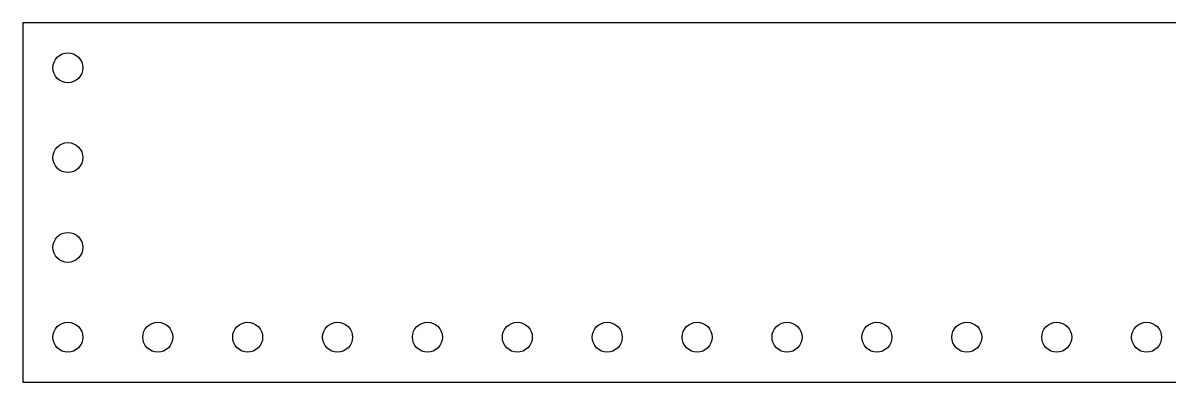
# Model space of a CAD drawing. Header units: metres. Extents: x -181 to 181, y -59 to 114.
# Drawn here: x -181 to -59.5, y 76.2 to 114.3 of the extents above; entities that cross this region are included whole.
import ezdxf

# ---------------------------------------------------------------- set-up
doc = ezdxf.new("R2010")
doc.units = ezdxf.units.M

msp = doc.modelspace()

# ---------------------------------------------------------------- linework, layer by layer
for p, q in [((180.975, 114.3), (-180.975, 114.3)), ((-180.975, 114.3), (-180.975, 76.2)), ((-177.532, 110.419), (-177.335, 110.66)), ((-177.335, 110.66), (-177.094, 110.857)), ((-177.094, 110.857), (-176.82, 111.004)), ((-176.82, 111.004), (-176.522, 111.094)), ((-176.522, 111.094), (-176.212, 111.125)), ((-176.212, 111.125), (-175.903, 111.094)), ((-175.903, 111.094), (-175.605, 111.004)), ((-175.605, 111.004), (-175.331, 110.857)), ((-175.331, 110.857), (-175.09, 110.66)), ((-175.09, 110.66), (-174.893, 110.419)), ((-177.8, 109.537), (-177.769, 109.847)), ((-177.769, 109.228), (-177.8, 109.537)), ((-177.769, 109.847), (-177.679, 110.145)), ((-177.679, 110.145), (-177.532, 110.419)), ((-174.893, 110.419), (-174.746, 110.145)), ((-174.746, 110.145), (-174.656, 109.847)), ((-174.656, 109.847), (-174.625, 109.537)), ((-174.625, 109.537), (-174.656, 109.228)), ((-177.679, 108.93), (-177.769, 109.228)), ((-177.532, 108.656), (-177.679, 108.93)), ((-177.335, 108.415), (-177.532, 108.656)), ((-177.094, 108.218), (-177.335, 108.415)), ((-176.82, 108.071), (-177.094, 108.218)), ((-175.331, 108.218), (-175.605, 108.071)), ((-175.09, 108.415), (-175.331, 108.218)), ((-174.893, 108.656), (-175.09, 108.415)), ((-174.746, 108.93), (-174.893, 108.656)), ((-174.656, 109.228), (-174.746, 108.93)), ((-176.522, 107.98), (-176.82, 108.071)), ((-176.212, 107.95), (-176.522, 107.98)), ((-175.903, 107.98), (-176.212, 107.95)), ((-175.605, 108.071), (-175.903, 107.98)), ((-177.679, 100.62), (-177.532, 100.894)), ((-177.532, 100.894), (-177.335, 101.135)), ((-177.335, 101.135), (-177.094, 101.332)), ((-177.094, 101.332), (-176.82, 101.479)), ((-176.82, 101.479), (-176.522, 101.569)), ((-176.522, 101.569), (-176.212, 101.6)), ((-176.212, 101.6), (-175.903, 101.569)), ((-175.903, 101.569), (-175.605, 101.479)), ((-175.605, 101.479), (-175.331, 101.332)), ((-175.331, 101.332), (-175.09, 101.135)), ((-175.09, 101.135), (-174.893, 100.894)), ((-174.893, 100.894), (-174.746, 100.62)), ((-177.8, 100.012), (-177.769, 100.322)), ((-177.769, 99.7028), (-177.8, 100.012)), ((-177.769, 100.322), (-177.679, 100.62)), ((-177.679, 99.405), (-177.769, 99.7028)), ((-174.746, 100.62), (-174.656, 100.322)), ((-174.656, 99.7028), (-174.746, 99.405)), ((-174.656, 100.322), (-174.625, 100.012)), ((-174.625, 100.012), (-174.656, 99.7028)), ((-177.532, 99.1305), (-177.679, 99.405)), ((-177.335, 98.89), (-177.532, 99.1305)), ((-177.094, 98.6925), (-177.335, 98.89)), ((-176.82, 98.5458), (-177.094, 98.6925)), ((-176.522, 98.4555), (-176.82, 98.5458)), ((-176.212, 98.425), (-176.522, 98.4555)), ((-175.903, 98.4555), (-176.212, 98.425)), ((-175.605, 98.5458), (-175.903, 98.4555)), ((-175.331, 98.6925), (-175.605, 98.5458)), ((-175.09, 98.89), (-175.331, 98.6925)), ((-174.893, 99.1305), (-175.09, 98.89)), ((-174.746, 99.405), (-174.893, 99.1305)), ((-177.769, 90.7972), (-177.679, 91.095)), ((-177.679, 91.095), (-177.532, 91.3695)), ((-177.532, 91.3695), (-177.335, 91.61)), ((-177.335, 91.61), (-177.094, 91.8074)), ((-177.094, 91.8074), (-176.82, 91.9541)), ((-176.82, 91.9541), (-176.522, 92.0445)), ((-176.522, 92.0445), (-176.212, 92.075)), ((-176.212, 92.075), (-175.903, 92.0445)), ((-175.903, 92.0445), (-175.605, 91.9541)), ((-175.605, 91.9541), (-175.331, 91.8074)), ((-175.331, 91.8074), (-175.09, 91.61)), ((-175.09, 91.61), (-174.893, 91.3695)), ((-174.893, 91.3695), (-174.746, 91.095)), ((-174.746, 91.095), (-174.656, 90.7972)), ((-177.8, 90.4875), (-177.769, 90.7972)), ((-177.769, 90.1778), (-177.8, 90.4875)), ((-177.679, 89.88), (-177.769, 90.1778)), ((-177.532, 89.6055), (-177.679, 89.88)), ((-174.746, 89.88), (-174.893, 89.6055)), ((-174.656, 90.1778), (-174.746, 89.88)), ((-174.656, 90.7972), (-174.625, 90.4875)), ((-174.625, 90.4875), (-174.656, 90.1778)), ((-177.335, 89.365), (-177.532, 89.6055)), ((-177.094, 89.1675), (-177.335, 89.365)), ((-176.82, 89.0208), (-177.094, 89.1675)), ((-176.522, 88.9305), (-176.82, 89.0208)), ((-176.212, 88.9), (-176.522, 88.9305)), ((-175.903, 88.9305), (-176.212, 88.9)), ((-175.605, 89.0208), (-175.903, 88.9305)), ((-175.331, 89.1675), (-175.605, 89.0208)), ((-175.09, 89.365), (-175.331, 89.1675)), ((-174.893, 89.6055), (-175.09, 89.365)), ((-177.769, 81.2722), (-177.679, 81.57)), ((-177.679, 81.57), (-177.532, 81.8445)), ((-177.532, 81.8445), (-177.335, 82.085)), ((-177.335, 82.085), (-177.094, 82.2824)), ((-177.094, 82.2824), (-176.82, 82.4291)), ((-176.82, 82.4291), (-176.522, 82.5195)), ((-176.522, 82.5195), (-176.212, 82.55)), ((-176.212, 82.55), (-175.903, 82.5195)), ((-175.903, 82.5195), (-175.605, 82.4291)), ((-175.605, 82.4291), (-175.331, 82.2824)), ((-175.331, 82.2824), (-175.09, 82.085)), ((-175.09, 82.085), (-174.893, 81.8445)), ((-174.893, 81.8445), (-174.746, 81.57)), ((-174.746, 81.57), (-174.656, 81.2722)), ((-168.244, 81.2722), (-168.154, 81.57)), ((-168.154, 81.57), (-168.007, 81.8445)), ((-168.007, 81.8445), (-167.81, 82.085)), ((-167.81, 82.085), (-167.569, 82.2824)), ((-167.569, 82.2824), (-167.295, 82.4291)), ((-167.295, 82.4291), (-166.997, 82.5195)), ((-166.997, 82.5195), (-166.688, 82.55)), ((-166.688, 82.55), (-166.378, 82.5195)), ((-166.378, 82.5195), (-166.08, 82.4291)), ((-166.08, 82.4291), (-165.806, 82.2824)), ((-165.806, 82.2824), (-165.565, 82.085)), ((-165.565, 82.085), (-165.368, 81.8445)), ((-165.368, 81.8445), (-165.221, 81.57)), ((-165.221, 81.57), (-165.131, 81.2722)), ((-158.719, 81.2722), (-158.629, 81.57)), ((-158.629, 81.57), (-158.482, 81.8445)), ((-158.482, 81.8445), (-158.285, 82.085)), ((-158.285, 82.085), (-158.044, 82.2824)), ((-158.044, 82.2824), (-157.77, 82.4291)), ((-157.77, 82.4291), (-157.472, 82.5195)), ((-157.472, 82.5195), (-157.163, 82.55)), ((-157.163, 82.55), (-156.853, 82.5195)), ((-156.853, 82.5195), (-156.555, 82.4291)), ((-156.555, 82.4291), (-156.281, 82.2824)), ((-156.281, 82.2824), (-156.04, 82.085)), ((-156.04, 82.085), (-155.843, 81.8445)), ((-155.843, 81.8445), (-155.696, 81.57)), ((-155.696, 81.57), (-155.605, 81.2722)), ((-149.195, 81.2722), (-149.104, 81.57)), ((-149.104, 81.57), (-148.957, 81.8445)), ((-148.957, 81.8445), (-148.76, 82.085)), ((-148.76, 82.085), (-148.519, 82.2824)), ((-148.519, 82.2824), (-148.245, 82.4291)), ((-148.245, 82.4291), (-147.947, 82.5195)), ((-147.947, 82.5195), (-147.637, 82.55)), ((-147.637, 82.55), (-147.328, 82.5195)), ((-147.328, 82.5195), (-147.03, 82.4291)), ((-147.03, 82.4291), (-146.756, 82.2824)), ((-146.756, 82.2824), (-146.515, 82.085)), ((-146.515, 82.085), (-146.318, 81.8445)), ((-146.318, 81.8445), (-146.171, 81.57)), ((-146.171, 81.57), (-146.081, 81.2722)), ((-139.669, 81.2722), (-139.579, 81.57)), ((-139.579, 81.57), (-139.432, 81.8445)), ((-139.432, 81.8445), (-139.235, 82.085)), ((-139.235, 82.085), (-138.994, 82.2824)), ((-138.994, 82.2824), (-138.72, 82.4291)), ((-138.72, 82.4291), (-138.422, 82.5195)), ((-138.422, 82.5195), (-138.113, 82.55)), ((-138.113, 82.55), (-137.803, 82.5195)), ((-137.803, 82.5195), (-137.505, 82.4291)), ((-137.505, 82.4291), (-137.231, 82.2824)), ((-137.231, 82.2824), (-136.99, 82.085)), ((-136.99, 82.085), (-136.793, 81.8445)), ((-136.793, 81.8445), (-136.646, 81.57)), ((-136.646, 81.57), (-136.556, 81.2722)), ((-130.145, 81.2722), (-130.054, 81.57)), ((-130.054, 81.57), (-129.907, 81.8445)), ((-129.907, 81.8445), (-129.71, 82.085)), ((-129.71, 82.085), (-129.469, 82.2824)), ((-129.469, 82.2824), (-129.195, 82.4291)), ((-129.195, 82.4291), (-128.897, 82.5195)), ((-128.897, 82.5195), (-128.587, 82.55)), ((-128.587, 82.55), (-128.278, 82.5195)), ((-128.278, 82.5195), (-127.98, 82.4291)), ((-127.98, 82.4291), (-127.706, 82.2824)), ((-127.706, 82.2824), (-127.465, 82.085)), ((-127.465, 82.085), (-127.268, 81.8445)), ((-127.268, 81.8445), (-127.121, 81.57)), ((-127.121, 81.57), (-127.031, 81.2722)), ((-120.619, 81.2722), (-120.529, 81.57)), ((-120.529, 81.57), (-120.382, 81.8445)), ((-120.382, 81.8445), (-120.185, 82.085)), ((-120.185, 82.085), (-119.944, 82.2824)), ((-119.944, 82.2824), (-119.67, 82.4291)), ((-119.67, 82.4291), (-119.372, 82.5195)), ((-119.372, 82.5195), (-119.062, 82.55)), ((-119.062, 82.55), (-118.753, 82.5195)), ((-118.753, 82.5195), (-118.455, 82.4291)), ((-118.455, 82.4291), (-118.181, 82.2824)), ((-118.181, 82.2824), (-117.94, 82.085)), ((-117.94, 82.085), (-117.743, 81.8445)), ((-117.743, 81.8445), (-117.596, 81.57)), ((-117.596, 81.57), (-117.506, 81.2722)), ((-111.094, 81.2722), (-111.004, 81.57)), ((-111.004, 81.57), (-110.857, 81.8445)), ((-110.857, 81.8445), (-110.66, 82.085)), ((-110.66, 82.085), (-110.419, 82.2824)), ((-110.419, 82.2824), (-110.145, 82.4291)), ((-110.145, 82.4291), (-109.847, 82.5195)), ((-109.847, 82.5195), (-109.538, 82.55)), ((-109.538, 82.55), (-109.228, 82.5195)), ((-109.228, 82.5195), (-108.93, 82.4291)), ((-108.93, 82.4291), (-108.656, 82.2824)), ((-108.656, 82.2824), (-108.415, 82.085)), ((-108.415, 82.085), (-108.218, 81.8445)), ((-108.218, 81.8445), (-108.071, 81.57)), ((-108.071, 81.57), (-107.98, 81.2722)), ((-101.57, 81.2722), (-101.479, 81.57)), ((-101.479, 81.57), (-101.332, 81.8445)), ((-101.332, 81.8445), (-101.135, 82.085)), ((-101.135, 82.085), (-100.894, 82.2824)), ((-100.894, 82.2824), (-100.62, 82.4291)), ((-100.62, 82.4291), (-100.322, 82.5195)), ((-100.322, 82.5195), (-100.012, 82.55)), ((-100.012, 82.55), (-99.7028, 82.5195)), ((-99.7028, 82.5195), (-99.405, 82.4291)), ((-99.405, 82.4291), (-99.1305, 82.2824)), ((-99.1305, 82.2824), (-98.89, 82.085)), ((-98.89, 82.085), (-98.6926, 81.8445)), ((-98.6926, 81.8445), (-98.5458, 81.57)), ((-98.5458, 81.57), (-98.4555, 81.2722)), ((-92.0445, 81.2722), (-91.9542, 81.57)), ((-91.9542, 81.57), (-91.8075, 81.8445)), ((-91.8075, 81.8445), (-91.61, 82.085)), ((-91.61, 82.085), (-91.3695, 82.2824)), ((-91.3695, 82.2824), (-91.095, 82.4291)), ((-91.095, 82.4291), (-90.7972, 82.5195)), ((-90.7972, 82.5195), (-90.4875, 82.55)), ((-90.4875, 82.55), (-90.1778, 82.5195)), ((-90.1778, 82.5195), (-89.88, 82.4291)), ((-89.88, 82.4291), (-89.6055, 82.2824)), ((-89.6055, 82.2824), (-89.365, 82.085)), ((-89.365, 82.085), (-89.1675, 81.8445)), ((-89.1675, 81.8445), (-89.0208, 81.57)), ((-89.0208, 81.57), (-88.9305, 81.2722)), ((-82.5195, 81.2722), (-82.4292, 81.57)), ((-82.4292, 81.57), (-82.2825, 81.8445)), ((-82.2825, 81.8445), (-82.085, 82.085)), ((-82.085, 82.085), (-81.8445, 82.2824)), ((-81.8445, 82.2824), (-81.57, 82.4291)), ((-81.57, 82.4291), (-81.2722, 82.5195)), ((-81.2722, 82.5195), (-80.9625, 82.55)), ((-80.9625, 82.55), (-80.6528, 82.5195)), ((-80.6528, 82.5195), (-80.355, 82.4291)), ((-80.355, 82.4291), (-80.0805, 82.2824)), ((-80.0805, 82.2824), (-79.84, 82.085)), ((-79.84, 82.085), (-79.6425, 81.8445)), ((-79.6425, 81.8445), (-79.4958, 81.57)), ((-79.4958, 81.57), (-79.4055, 81.2722)), ((-72.9945, 81.2722), (-72.9042, 81.57)), ((-72.9042, 81.57), (-72.7575, 81.8445)), ((-72.7575, 81.8445), (-72.56, 82.085)), ((-72.56, 82.085), (-72.3195, 82.2824)), ((-72.3195, 82.2824), (-72.045, 82.4291)), ((-72.045, 82.4291), (-71.7472, 82.5195)), ((-71.7472, 82.5195), (-71.4375, 82.55)), ((-71.4375, 82.55), (-71.1278, 82.5195)), ((-71.1278, 82.5195), (-70.83, 82.4291)), ((-70.83, 82.4291), (-70.5555, 82.2824)), ((-70.5555, 82.2824), (-70.315, 82.085)), ((-70.315, 82.085), (-70.1175, 81.8445)), ((-70.1175, 81.8445), (-69.9708, 81.57)), ((-69.9708, 81.57), (-69.8805, 81.2722)), ((-63.4695, 81.2722), (-63.3792, 81.57)), ((-63.3792, 81.57), (-63.2325, 81.8445)), ((-63.2325, 81.8445), (-63.035, 82.085)), ((-63.035, 82.085), (-62.7945, 82.2824)), ((-62.7945, 82.2824), (-62.52, 82.4291)), ((-62.52, 82.4291), (-62.2222, 82.5195)), ((-62.2222, 82.5195), (-61.9125, 82.55)), ((-61.9125, 82.55), (-61.6028, 82.5195)), ((-61.6028, 82.5195), (-61.305, 82.4291)), ((-61.305, 82.4291), (-61.0305, 82.2824)), ((-61.0305, 82.2824), (-60.79, 82.085)), ((-60.79, 82.085), (-60.5925, 81.8445)), ((-60.5925, 81.8445), (-60.4458, 81.57)), ((-60.4458, 81.57), (-60.3555, 81.2722)), ((-177.8, 80.9625), (-177.769, 81.2722)), ((-177.769, 80.6528), (-177.8, 80.9625)), ((-177.679, 80.355), (-177.769, 80.6528)), ((-177.532, 80.0805), (-177.679, 80.355)), ((-174.746, 80.355), (-174.893, 80.0805)), ((-174.656, 80.6528), (-174.746, 80.355)), ((-174.656, 81.2722), (-174.625, 80.9625)), ((-174.625, 80.9625), (-174.656, 80.6528)), ((-168.275, 80.9625), (-168.244, 81.2722)), ((-168.244, 80.6528), (-168.275, 80.9625)), ((-168.154, 80.355), (-168.244, 80.6528)), ((-168.007, 80.0805), (-168.154, 80.355)), ((-165.221, 80.355), (-165.368, 80.0805)), ((-165.131, 80.6528), (-165.221, 80.355)), ((-165.131, 81.2722), (-165.1, 80.9625)), ((-165.1, 80.9625), (-165.131, 80.6528)), ((-158.75, 80.9625), (-158.719, 81.2722)), ((-158.719, 80.6528), (-158.75, 80.9625)), ((-158.629, 80.355), (-158.719, 80.6528)), ((-158.482, 80.0805), (-158.629, 80.355)), ((-155.696, 80.355), (-155.843, 80.0805)), ((-155.605, 80.6528), (-155.696, 80.355)), ((-155.605, 81.2722), (-155.575, 80.9625)), ((-155.575, 80.9625), (-155.605, 80.6528)), ((-149.225, 80.9625), (-149.195, 81.2722)), ((-149.195, 80.6528), (-149.225, 80.9625)), ((-149.104, 80.355), (-149.195, 80.6528)), ((-148.957, 80.0805), (-149.104, 80.355)), ((-146.171, 80.355), (-146.318, 80.0805)), ((-146.081, 80.6528), (-146.171, 80.355)), ((-146.081, 81.2722), (-146.05, 80.9625)), ((-146.05, 80.9625), (-146.081, 80.6528)), ((-139.7, 80.9625), (-139.669, 81.2722)), ((-139.669, 80.6528), (-139.7, 80.9625)), ((-139.579, 80.355), (-139.669, 80.6528)), ((-139.432, 80.0805), (-139.579, 80.355)), ((-136.646, 80.355), (-136.793, 80.0805)), ((-136.556, 80.6528), (-136.646, 80.355)), ((-136.556, 81.2722), (-136.525, 80.9625)), ((-136.525, 80.9625), (-136.556, 80.6528)), ((-130.175, 80.9625), (-130.145, 81.2722)), ((-130.145, 80.6528), (-130.175, 80.9625)), ((-130.054, 80.355), (-130.145, 80.6528)), ((-129.907, 80.0805), (-130.054, 80.355)), ((-127.121, 80.355), (-127.268, 80.0805)), ((-127.031, 80.6528), (-127.121, 80.355)), ((-127.031, 81.2722), (-127, 80.9625)), ((-127, 80.9625), (-127.031, 80.6528)), ((-120.65, 80.9625), (-120.619, 81.2722)), ((-120.619, 80.6528), (-120.65, 80.9625)), ((-120.529, 80.355), (-120.619, 80.6528)), ((-120.382, 80.0805), (-120.529, 80.355)), ((-117.596, 80.355), (-117.743, 80.0805)), ((-117.506, 80.6528), (-117.596, 80.355)), ((-117.506, 81.2722), (-117.475, 80.9625)), ((-117.475, 80.9625), (-117.506, 80.6528)), ((-111.125, 80.9625), (-111.094, 81.2722)), ((-111.094, 80.6528), (-111.125, 80.9625)), ((-111.004, 80.355), (-111.094, 80.6528)), ((-110.857, 80.0805), (-111.004, 80.355)), ((-108.071, 80.355), (-108.218, 80.0805)), ((-107.98, 80.6528), (-108.071, 80.355)), ((-107.98, 81.2722), (-107.95, 80.9625)), ((-107.95, 80.9625), (-107.98, 80.6528)), ((-101.6, 80.9625), (-101.57, 81.2722)), ((-101.57, 80.6528), (-101.6, 80.9625)), ((-101.479, 80.355), (-101.57, 80.6528)), ((-101.332, 80.0805), (-101.479, 80.355)), ((-98.5458, 80.355), (-98.6926, 80.0805)), ((-98.4555, 80.6528), (-98.5458, 80.355)), ((-98.4555, 81.2722), (-98.425, 80.9625)), ((-98.425, 80.9625), (-98.4555, 80.6528)), ((-92.075, 80.9625), (-92.0445, 81.2722)), ((-92.0445, 80.6528), (-92.075, 80.9625)), ((-91.9542, 80.355), (-92.0445, 80.6528)), ((-91.8075, 80.0805), (-91.9542, 80.355)), ((-89.0208, 80.355), (-89.1675, 80.0805)), ((-88.9305, 80.6528), (-89.0208, 80.355)), ((-88.9305, 81.2722), (-88.9, 80.9625)), ((-88.9, 80.9625), (-88.9305, 80.6528)), ((-82.55, 80.9625), (-82.5195, 81.2722)), ((-82.5195, 80.6528), (-82.55, 80.9625)), ((-82.4292, 80.355), (-82.5195, 80.6528)), ((-82.2825, 80.0805), (-82.4292, 80.355)), ((-79.4958, 80.355), (-79.6425, 80.0805)), ((-79.4055, 80.6528), (-79.4958, 80.355)), ((-79.4055, 81.2722), (-79.375, 80.9625)), ((-79.375, 80.9625), (-79.4055, 80.6528)), ((-73.025, 80.9625), (-72.9945, 81.2722)), ((-72.9945, 80.6528), (-73.025, 80.9625)), ((-72.9042, 80.355), (-72.9945, 80.6528)), ((-72.7575, 80.0805), (-72.9042, 80.355)), ((-69.9708, 80.355), (-70.1175, 80.0805)), ((-69.8805, 80.6528), (-69.9708, 80.355)), ((-69.8805, 81.2722), (-69.85, 80.9625)), ((-69.85, 80.9625), (-69.8805, 80.6528)), ((-63.5, 80.9625), (-63.4695, 81.2722)), ((-63.4695, 80.6528), (-63.5, 80.9625)), ((-63.3792, 80.355), (-63.4695, 80.6528)), ((-63.2325, 80.0805), (-63.3792, 80.355)), ((-60.4458, 80.355), (-60.5925, 80.0805)), ((-60.3555, 80.6528), (-60.4458, 80.355)), ((-60.3555, 81.2722), (-60.325, 80.9625)), ((-60.325, 80.9625), (-60.3555, 80.6528)), ((-177.335, 79.84), (-177.532, 80.0805)), ((-177.094, 79.6425), (-177.335, 79.84)), ((-176.82, 79.4958), (-177.094, 79.6425)), ((-176.522, 79.4055), (-176.82, 79.4958)), ((-176.212, 79.375), (-176.522, 79.4055)), ((-175.903, 79.4055), (-176.212, 79.375)), ((-175.605, 79.4958), (-175.903, 79.4055)), ((-175.331, 79.6425), (-175.605, 79.4958)), ((-175.09, 79.84), (-175.331, 79.6425)), ((-174.893, 80.0805), (-175.09, 79.84)), ((-167.81, 79.84), (-168.007, 80.0805)), ((-167.569, 79.6425), (-167.81, 79.84)), ((-167.295, 79.4958), (-167.569, 79.6425)), ((-166.997, 79.4055), (-167.295, 79.4958)), ((-166.688, 79.375), (-166.997, 79.4055)), ((-166.378, 79.4055), (-166.688, 79.375)), ((-166.08, 79.4958), (-166.378, 79.4055)), ((-165.806, 79.6425), (-166.08, 79.4958)), ((-165.565, 79.84), (-165.806, 79.6425)), ((-165.368, 80.0805), (-165.565, 79.84)), ((-158.285, 79.84), (-158.482, 80.0805)), ((-158.044, 79.6425), (-158.285, 79.84)), ((-157.77, 79.4958), (-158.044, 79.6425)), ((-157.472, 79.4055), (-157.77, 79.4958)), ((-157.163, 79.375), (-157.472, 79.4055)), ((-156.853, 79.4055), (-157.163, 79.375)), ((-156.555, 79.4958), (-156.853, 79.4055)), ((-156.281, 79.6425), (-156.555, 79.4958)), ((-156.04, 79.84), (-156.281, 79.6425)), ((-155.843, 80.0805), (-156.04, 79.84)), ((-148.76, 79.84), (-148.957, 80.0805)), ((-148.519, 79.6425), (-148.76, 79.84)), ((-148.245, 79.4958), (-148.519, 79.6425)), ((-147.947, 79.4055), (-148.245, 79.4958)), ((-147.637, 79.375), (-147.947, 79.4055)), ((-147.328, 79.4055), (-147.637, 79.375)), ((-147.03, 79.4958), (-147.328, 79.4055)), ((-146.756, 79.6425), (-147.03, 79.4958)), ((-146.515, 79.84), (-146.756, 79.6425)), ((-146.318, 80.0805), (-146.515, 79.84)), ((-139.235, 79.84), (-139.432, 80.0805)), ((-138.994, 79.6425), (-139.235, 79.84)), ((-138.72, 79.4958), (-138.994, 79.6425)), ((-138.422, 79.4055), (-138.72, 79.4958)), ((-138.113, 79.375), (-138.422, 79.4055)), ((-137.803, 79.4055), (-138.113, 79.375)), ((-137.505, 79.4958), (-137.803, 79.4055)), ((-137.231, 79.6425), (-137.505, 79.4958)), ((-136.99, 79.84), (-137.231, 79.6425)), ((-136.793, 80.0805), (-136.99, 79.84)), ((-129.71, 79.84), (-129.907, 80.0805)), ((-129.469, 79.6425), (-129.71, 79.84)), ((-129.195, 79.4958), (-129.469, 79.6425)), ((-128.897, 79.4055), (-129.195, 79.4958)), ((-128.587, 79.375), (-128.897, 79.4055)), ((-128.278, 79.4055), (-128.587, 79.375)), ((-127.98, 79.4958), (-128.278, 79.4055)), ((-127.706, 79.6425), (-127.98, 79.4958)), ((-127.465, 79.84), (-127.706, 79.6425)), ((-127.268, 80.0805), (-127.465, 79.84)), ((-120.185, 79.84), (-120.382, 80.0805)), ((-119.944, 79.6425), (-120.185, 79.84)), ((-119.67, 79.4958), (-119.944, 79.6425)), ((-119.372, 79.4055), (-119.67, 79.4958)), ((-119.062, 79.375), (-119.372, 79.4055)), ((-118.753, 79.4055), (-119.062, 79.375)), ((-118.455, 79.4958), (-118.753, 79.4055)), ((-118.181, 79.6425), (-118.455, 79.4958)), ((-117.94, 79.84), (-118.181, 79.6425)), ((-117.743, 80.0805), (-117.94, 79.84)), ((-110.66, 79.84), (-110.857, 80.0805)), ((-110.419, 79.6425), (-110.66, 79.84)), ((-110.145, 79.4958), (-110.419, 79.6425)), ((-109.847, 79.4055), (-110.145, 79.4958)), ((-109.538, 79.375), (-109.847, 79.4055)), ((-109.228, 79.4055), (-109.538, 79.375)), ((-108.93, 79.4958), (-109.228, 79.4055)), ((-108.656, 79.6425), (-108.93, 79.4958)), ((-108.415, 79.84), (-108.656, 79.6425)), ((-108.218, 80.0805), (-108.415, 79.84)), ((-101.135, 79.84), (-101.332, 80.0805)), ((-100.894, 79.6425), (-101.135, 79.84)), ((-100.62, 79.4958), (-100.894, 79.6425)), ((-100.322, 79.4055), (-100.62, 79.4958)), ((-100.012, 79.375), (-100.322, 79.4055)), ((-99.7028, 79.4055), (-100.012, 79.375)), ((-99.405, 79.4958), (-99.7028, 79.4055)), ((-99.1305, 79.6425), (-99.405, 79.4958)), ((-98.89, 79.84), (-99.1305, 79.6425)), ((-98.6926, 80.0805), (-98.89, 79.84)), ((-91.61, 79.84), (-91.8075, 80.0805)), ((-91.3695, 79.6425), (-91.61, 79.84)), ((-91.095, 79.4958), (-91.3695, 79.6425)), ((-90.7972, 79.4055), (-91.095, 79.4958)), ((-90.4875, 79.375), (-90.7972, 79.4055)), ((-90.1778, 79.4055), (-90.4875, 79.375)), ((-89.88, 79.4958), (-90.1778, 79.4055)), ((-89.6055, 79.6425), (-89.88, 79.4958)), ((-89.365, 79.84), (-89.6055, 79.6425)), ((-89.1675, 80.0805), (-89.365, 79.84)), ((-82.085, 79.84), (-82.2825, 80.0805)), ((-81.8445, 79.6425), (-82.085, 79.84)), ((-81.57, 79.4958), (-81.8445, 79.6425)), ((-81.2722, 79.4055), (-81.57, 79.4958)), ((-80.9625, 79.375), (-81.2722, 79.4055)), ((-80.6528, 79.4055), (-80.9625, 79.375)), ((-80.355, 79.4958), (-80.6528, 79.4055)), ((-80.0805, 79.6425), (-80.355, 79.4958)), ((-79.84, 79.84), (-80.0805, 79.6425)), ((-79.6425, 80.0805), (-79.84, 79.84)), ((-72.56, 79.84), (-72.7575, 80.0805)), ((-72.3195, 79.6425), (-72.56, 79.84)), ((-72.045, 79.4958), (-72.3195, 79.6425)), ((-71.7472, 79.4055), (-72.045, 79.4958)), ((-71.4375, 79.375), (-71.7472, 79.4055)), ((-71.1278, 79.4055), (-71.4375, 79.375)), ((-70.83, 79.4958), (-71.1278, 79.4055)), ((-70.5555, 79.6425), (-70.83, 79.4958)), ((-70.315, 79.84), (-70.5555, 79.6425)), ((-70.1175, 80.0805), (-70.315, 79.84)), ((-63.035, 79.84), (-63.2325, 80.0805)), ((-62.7945, 79.6425), (-63.035, 79.84)), ((-62.52, 79.4958), (-62.7945, 79.6425)), ((-62.2222, 79.4055), (-62.52, 79.4958)), ((-61.9125, 79.375), (-62.2222, 79.4055)), ((-61.6028, 79.4055), (-61.9125, 79.375)), ((-61.305, 79.4958), (-61.6028, 79.4055)), ((-61.0305, 79.6425), (-61.305, 79.4958)), ((-60.79, 79.84), (-61.0305, 79.6425)), ((-60.5925, 80.0805), (-60.79, 79.84)), ((-180.975, 76.2), (180.975, 76.2))]:
    msp.add_line(p, q)

doc.saveas('drawing.dxf')
